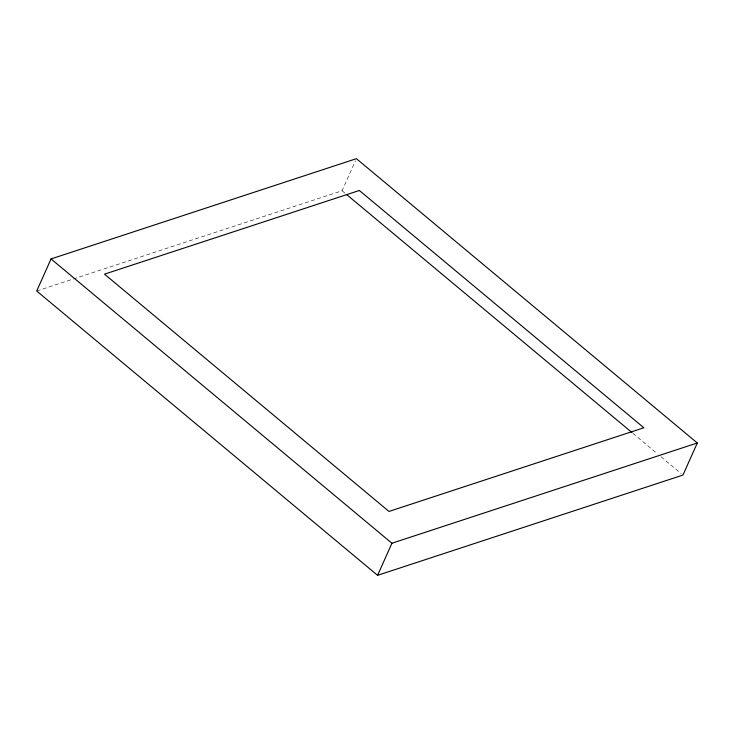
<?xml version="1.0" encoding="UTF-8"?>
<svg xmlns="http://www.w3.org/2000/svg" width="734" height="734" viewBox="0 0 734 734"><rect width="100%" height="100%" fill="white"/><g stroke="black" fill="none" stroke-linecap="round" stroke-linejoin="round"><path stroke-width="0.55" stroke-dasharray="3.67 2.75" d="M36.7 291.013L342.072 190.757L355.495 160.746M342.072 190.757L345.586 193.684M632.873 433.299L657.471 453.823M660.985 456.75L681.189 473.604"/><path stroke-width="1.1" d="M51.05 258.928L36.7 291.013L377.579 575.328L682.95 475.072L697.3 442.987L356.421 158.672L51.05 258.928L391.928 543.243L697.3 442.987M377.579 575.328L391.928 543.243M346.457 194.418L631.992 432.574M359.357 190.482L104.503 274.149L388.992 511.442L643.846 427.766L359.357 190.482"/></g></svg>
